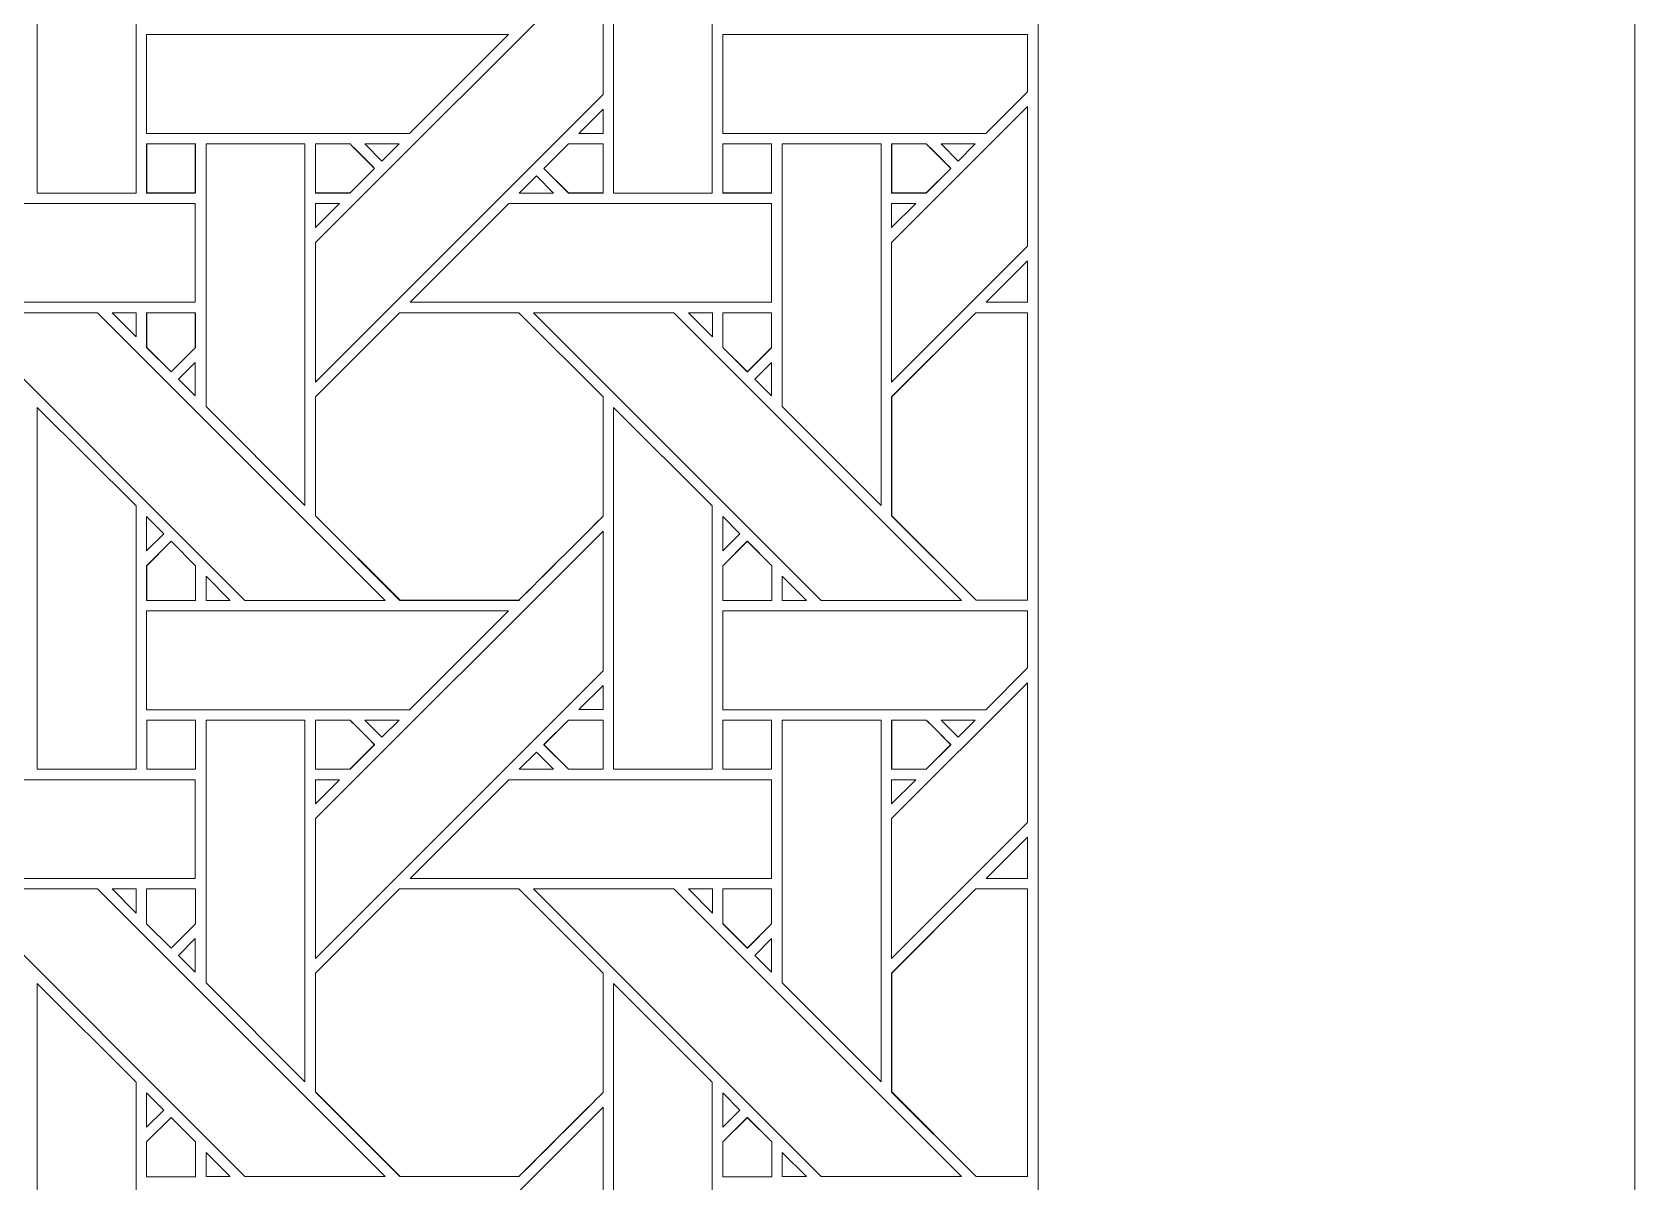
# Model space of a CAD drawing. Header units: inches. Extents: x 2.4 to 22.4, y -0.9 to 19.1.
# Drawn here: x 19.744 to 22.383, y 14.067 to 15.961 of the extents above; entities that cross this region are included whole.
import ezdxf

# ---------------------------------------------------------------- set-up
doc = ezdxf.new("R2010")
doc.units = ezdxf.units.IN
doc.header["$MEASUREMENT"] = 0
doc.layers.add('Design', color=7, linetype='Continuous', lineweight=0)

msp = doc.modelspace()

# ---------------------------------------------------------------- linework, layer by layer
at = {"layer": 'Design'}
for points, knots in [([(2.3829, 19.0948), (2.3829, 19.0948), (2.3829, -0.9052), (2.3829, -0.9052), (2.3829, -0.9052), (22.3829, -0.9052), (22.3829, -0.9052), (22.3829, -0.9052), (22.3829, 19.0948), (22.3829, 19.0948), (22.3829, 19.0948), (2.3829, 19.0948), (2.3829, 19.0948)], [0, 0, 0, 0, 1, 1, 1, 2, 2, 2, 3, 3, 3, 4, 4, 4, 4]), ([(3.3653, 18.1123), (3.3653, 18.1123), (3.3653, 0.0772), (3.3653, 0.0772), (3.3653, 0.0772), (21.4004, 0.0772), (21.4004, 0.0772), (21.4004, 0.0772), (21.4004, 18.1123), (21.4004, 18.1123), (21.4004, 18.1123), (3.3653, 18.1123), (3.3653, 18.1123)], [0, 0, 0, 0, 1, 1, 1, 2, 2, 2, 3, 3, 3, 4, 4, 4, 4]), ([(19.7523, 15.6955), (19.7523, 15.6955), (19.7523, 16.2913), (19.7523, 16.2913), (19.7523, 16.2913), (19.9151, 16.1292), (19.9151, 16.1292), (19.9151, 16.1292), (19.9151, 15.6955), (19.9151, 15.6955), (19.9151, 15.6955), (19.7523, 15.6955), (19.7523, 15.6955)], [0, 0, 0, 0, 1, 1, 1, 2, 2, 2, 3, 3, 3, 4, 4, 4, 4]), ([(20.701, 15.6955), (20.701, 15.6955), (20.701, 16.2914), (20.701, 16.2914), (20.701, 16.2914), (20.8638, 16.1292), (20.8638, 16.1292), (20.8638, 16.1292), (20.8638, 15.6955), (20.8638, 15.6955), (20.8638, 15.6955), (20.701, 15.6955), (20.701, 15.6955)], [0, 0, 0, 0, 1, 1, 1, 2, 2, 2, 3, 3, 3, 4, 4, 4, 4]), ([(20.6839, 15.8577), (20.6839, 15.8577), (20.2102, 15.3841), (20.2102, 15.3841), (20.2102, 15.3841), (20.2102, 15.6142), (20.2102, 15.6142), (20.2102, 15.6142), (20.6839, 16.0878), (20.6839, 16.0878), (20.6839, 16.0878), (20.6839, 15.8577), (20.6839, 15.8577)], [0, 0, 0, 0, 1, 1, 1, 2, 2, 2, 3, 3, 3, 4, 4, 4, 4]), ([(19.9324, 15.7936), (19.9324, 15.7936), (19.9324, 15.9563), (19.9324, 15.9563), (19.9324, 15.9563), (20.5281, 15.9563), (20.5281, 15.9563), (20.5281, 15.9563), (20.3653, 15.7936), (20.3653, 15.7936), (20.3653, 15.7936), (19.9324, 15.7936), (19.9324, 15.7936)], [0, 0, 0, 0, 1, 1, 1, 2, 2, 2, 3, 3, 3, 4, 4, 4, 4]), ([(21.3141, 15.7936), (21.3141, 15.7936), (20.8811, 15.7936), (20.8811, 15.7936), (20.8811, 15.7936), (20.8811, 15.9563), (20.8811, 15.9563), (20.8811, 15.9563), (21.3829, 15.9563), (21.3829, 15.9563), (21.3829, 15.9563), (21.3829, 15.8623), (21.3829, 15.8623), (21.3829, 15.8623), (21.3141, 15.7936), (21.3141, 15.7936)], [0, 0, 0, 0, 1, 1, 1, 2, 2, 2, 3, 3, 3, 4, 4, 4, 5, 5, 5, 5]), ([(21.1589, 15.3841), (21.1589, 15.3841), (21.1589, 15.6142), (21.1589, 15.6142), (21.1589, 15.6142), (21.3829, 15.8379), (21.3829, 15.8379), (21.3829, 15.8379), (21.3829, 15.608), (21.3829, 15.608), (21.3829, 15.608), (21.1589, 15.3841), (21.1589, 15.3841)], [0, 0, 0, 0, 1, 1, 1, 2, 2, 2, 3, 3, 3, 4, 4, 4, 4]), ([(20.6441, 15.7936), (20.6441, 15.7936), (20.6839, 15.8333), (20.6839, 15.8333), (20.6839, 15.8333), (20.6839, 15.7936), (20.6839, 15.7936), (20.6839, 15.7936), (20.6441, 15.7936), (20.6441, 15.7936)], [0, 0, 0, 0, 1, 1, 1, 2, 2, 2, 3, 3, 3, 3]), ([(19.9324, 15.6955), (19.9324, 15.6955), (19.9324, 15.7763), (19.9324, 15.7763), (19.9324, 15.7763), (20.0126, 15.7763), (20.0126, 15.7763), (20.0126, 15.7763), (20.0126, 15.6955), (20.0126, 15.6955), (20.0126, 15.6955), (19.9324, 15.6955), (19.9324, 15.6955)], [0, 0, 0, 0, 1, 1, 1, 2, 2, 2, 3, 3, 3, 4, 4, 4, 4]), ([(19.9325, 15.7764), (19.9325, 15.7764), (20.0127, 15.7764), (20.0127, 15.7764), (20.0127, 15.7764), (20.0127, 15.6956), (20.0127, 15.6956), (20.0127, 15.6956), (19.9325, 15.6956), (19.9325, 15.6956), (19.9325, 15.6956), (19.9325, 15.7764), (19.9325, 15.7764)], [0, 0, 0, 0, 1, 1, 1, 2, 2, 2, 3, 3, 3, 4, 4, 4, 4]), ([(20.1931, 15.1812), (20.1931, 15.1812), (20.0302, 15.3441), (20.0302, 15.3441), (20.0302, 15.3441), (20.0302, 15.7763), (20.0302, 15.7763), (20.0302, 15.7763), (20.1931, 15.7763), (20.1931, 15.7763), (20.1931, 15.7763), (20.1931, 15.1812), (20.1931, 15.1812)], [0, 0, 0, 0, 1, 1, 1, 2, 2, 2, 3, 3, 3, 4, 4, 4, 4]), ([(20.2102, 15.6955), (20.2102, 15.6955), (20.2102, 15.7763), (20.2102, 15.7763), (20.2102, 15.7763), (20.2673, 15.7763), (20.2673, 15.7763), (20.2727, 15.7709), (20.3036, 15.74), (20.3076, 15.7359), (20.3076, 15.7359), (20.2672, 15.6955), (20.2672, 15.6955), (20.2672, 15.6955), (20.2102, 15.6955), (20.2102, 15.6955)], [0, 0, 0, 0, 1, 1, 1, 2, 2, 2, 3, 3, 3, 4, 4, 4, 5, 5, 5, 5]), ([(20.2674, 15.7764), (20.2725, 15.7713), (20.3033, 15.7405), (20.3077, 15.7361), (20.3077, 15.7361), (20.2673, 15.6956), (20.2673, 15.6956), (20.2673, 15.6956), (20.2103, 15.6956), (20.2103, 15.6956), (20.2103, 15.6956), (20.2103, 15.7764), (20.2103, 15.7764), (20.2103, 15.7764), (20.2674, 15.7764), (20.2674, 15.7764)], [0, 0, 0, 0, 1, 1, 1, 2, 2, 2, 3, 3, 3, 4, 4, 4, 5, 5, 5, 5]), ([(20.2916, 15.7763), (20.2916, 15.7763), (20.3481, 15.7763), (20.3481, 15.7763), (20.3481, 15.7763), (20.3198, 15.7481), (20.3198, 15.7481), (20.3198, 15.7481), (20.2916, 15.7763), (20.2916, 15.7763)], [0, 0, 0, 0, 1, 1, 1, 2, 2, 2, 3, 3, 3, 3]), ([(20.6839, 15.7763), (20.6839, 15.7763), (20.6839, 15.6955), (20.6839, 15.6955), (20.6839, 15.6955), (20.6268, 15.6955), (20.6268, 15.6955), (20.6268, 15.6955), (20.5864, 15.7359), (20.5864, 15.7359), (20.5864, 15.7359), (20.6268, 15.7763), (20.6268, 15.7763), (20.6268, 15.7763), (20.6839, 15.7763), (20.6839, 15.7763)], [0, 0, 0, 0, 1, 1, 1, 2, 2, 2, 3, 3, 3, 4, 4, 4, 5, 5, 5, 5]), ([(20.6269, 15.6956), (20.6269, 15.6956), (20.5865, 15.736), (20.5865, 15.736), (20.5865, 15.736), (20.627, 15.7764), (20.627, 15.7764), (20.627, 15.7764), (20.684, 15.7764), (20.684, 15.7764), (20.684, 15.7764), (20.684, 15.6956), (20.684, 15.6956), (20.684, 15.6956), (20.6269, 15.6956), (20.6269, 15.6956)], [0, 0, 0, 0, 1, 1, 1, 2, 2, 2, 3, 3, 3, 4, 4, 4, 5, 5, 5, 5]), ([(20.9613, 15.6955), (20.9613, 15.6955), (20.8811, 15.6955), (20.8811, 15.6955), (20.8811, 15.6955), (20.8811, 15.7763), (20.8811, 15.7763), (20.8811, 15.7763), (20.9613, 15.7763), (20.9613, 15.7763), (20.9613, 15.7763), (20.9613, 15.6955), (20.9613, 15.6955)], [0, 0, 0, 0, 1, 1, 1, 2, 2, 2, 3, 3, 3, 4, 4, 4, 4]), ([(20.8812, 15.7764), (20.8812, 15.7764), (20.9615, 15.7764), (20.9615, 15.7764), (20.9615, 15.7764), (20.9615, 15.6956), (20.9615, 15.6956), (20.9615, 15.6956), (20.8812, 15.6956), (20.8812, 15.6956), (20.8812, 15.6956), (20.8812, 15.7764), (20.8812, 15.7764)], [0, 0, 0, 0, 1, 1, 1, 2, 2, 2, 3, 3, 3, 4, 4, 4, 4]), ([(20.9789, 15.3441), (20.9789, 15.3441), (20.9789, 15.7763), (20.9789, 15.7763), (20.9789, 15.7763), (21.1418, 15.7763), (21.1418, 15.7763), (21.1418, 15.7763), (21.1418, 15.1812), (21.1418, 15.1812), (21.1418, 15.1812), (20.9789, 15.3441), (20.9789, 15.3441)], [0, 0, 0, 0, 1, 1, 1, 2, 2, 2, 3, 3, 3, 4, 4, 4, 4]), ([(21.241, 15.7513), (21.241, 15.7513), (21.2563, 15.7359), (21.2563, 15.7359), (21.2563, 15.7359), (21.2159, 15.6955), (21.2159, 15.6955), (21.2159, 15.6955), (21.1589, 15.6955), (21.1589, 15.6955), (21.1589, 15.6955), (21.1589, 15.7763), (21.1589, 15.7763), (21.1589, 15.7763), (21.216, 15.7763), (21.216, 15.7763), (21.2215, 15.7709), (21.2315, 15.7608), (21.241, 15.7513)], [0, 0, 0, 0, 1, 1, 1, 2, 2, 2, 3, 3, 3, 4, 4, 4, 5, 5, 5, 6, 6, 6, 6]), ([(21.2161, 15.7764), (21.2213, 15.7713), (21.2521, 15.7405), (21.2565, 15.7361), (21.2565, 15.7361), (21.2161, 15.6956), (21.2161, 15.6956), (21.2161, 15.6956), (21.1591, 15.6956), (21.1591, 15.6956), (21.1591, 15.6956), (21.1591, 15.7764), (21.1591, 15.7764), (21.1591, 15.7764), (21.2161, 15.7764), (21.2161, 15.7764)], [0, 0, 0, 0, 1, 1, 1, 2, 2, 2, 3, 3, 3, 4, 4, 4, 5, 5, 5, 5]), ([(21.2404, 15.7763), (21.2404, 15.7763), (21.2968, 15.7763), (21.2968, 15.7763), (21.2968, 15.7763), (21.2686, 15.7481), (21.2686, 15.7481), (21.2686, 15.7481), (21.2404, 15.7763), (21.2404, 15.7763)], [0, 0, 0, 0, 1, 1, 1, 2, 2, 2, 3, 3, 3, 3]), ([(20.6025, 15.6955), (20.6025, 15.6955), (20.546, 15.6955), (20.546, 15.6955), (20.546, 15.6955), (20.5743, 15.7238), (20.5743, 15.7238), (20.5743, 15.7238), (20.6025, 15.6955), (20.6025, 15.6955)], [0, 0, 0, 0, 1, 1, 1, 2, 2, 2, 3, 3, 3, 3]), ([(20.0126, 15.6784), (20.0126, 15.6784), (20.0126, 15.5156), (20.0126, 15.5156), (20.0126, 15.5156), (19.4173, 15.5156), (19.4173, 15.5156), (19.4173, 15.5156), (19.5802, 15.6784), (19.5802, 15.6784), (19.5802, 15.6784), (20.0126, 15.6784), (20.0126, 15.6784)], [0, 0, 0, 0, 1, 1, 1, 2, 2, 2, 3, 3, 3, 4, 4, 4, 4]), ([(20.2501, 15.6784), (20.2501, 15.6784), (20.2102, 15.6385), (20.2102, 15.6385), (20.2102, 15.6385), (20.2102, 15.6784), (20.2102, 15.6784), (20.2102, 15.6784), (20.2501, 15.6784), (20.2501, 15.6784)], [0, 0, 0, 0, 1, 1, 1, 2, 2, 2, 3, 3, 3, 3]), ([(20.9613, 15.6784), (20.9613, 15.6784), (20.9613, 15.5156), (20.9613, 15.5156), (20.9613, 15.5156), (20.3661, 15.5156), (20.3661, 15.5156), (20.3661, 15.5156), (20.5289, 15.6784), (20.5289, 15.6784), (20.5289, 15.6784), (20.9613, 15.6784), (20.9613, 15.6784)], [0, 0, 0, 0, 1, 1, 1, 2, 2, 2, 3, 3, 3, 4, 4, 4, 4]), ([(21.1988, 15.6784), (21.1988, 15.6784), (21.1589, 15.6385), (21.1589, 15.6385), (21.1589, 15.6385), (21.1589, 15.6784), (21.1589, 15.6784), (21.1589, 15.6784), (21.1988, 15.6784), (21.1988, 15.6784)], [0, 0, 0, 0, 1, 1, 1, 2, 2, 2, 3, 3, 3, 3]), ([(21.3148, 15.5156), (21.3148, 15.5156), (21.3829, 15.5836), (21.3829, 15.5836), (21.3829, 15.5836), (21.3829, 15.5156), (21.3829, 15.5156), (21.3829, 15.5156), (21.3148, 15.5156), (21.3148, 15.5156)], [0, 0, 0, 0, 1, 1, 1, 2, 2, 2, 3, 3, 3, 3]), ([(20.0942, 15.0248), (20.0942, 15.0248), (19.6206, 15.4984), (19.6206, 15.4984), (19.6206, 15.4984), (19.8516, 15.4984), (19.8516, 15.4984), (19.8516, 15.4984), (20.3252, 15.0248), (20.3252, 15.0248), (20.3252, 15.0248), (20.0942, 15.0248), (20.0942, 15.0248)], [0, 0, 0, 0, 1, 1, 1, 2, 2, 2, 3, 3, 3, 4, 4, 4, 4]), ([(19.9151, 15.4984), (19.9151, 15.4984), (19.9151, 15.4586), (19.9151, 15.4586), (19.9151, 15.4586), (19.8757, 15.4984), (19.8757, 15.4984), (19.8757, 15.4984), (19.9151, 15.4984), (19.9151, 15.4984)], [0, 0, 0, 0, 1, 1, 1, 2, 2, 2, 3, 3, 3, 3]), ([(19.9727, 15.4009), (19.9727, 15.4009), (19.9324, 15.4412), (19.9324, 15.4412), (19.9324, 15.4412), (19.9324, 15.4984), (19.9324, 15.4984), (19.9324, 15.4984), (20.0126, 15.4984), (20.0126, 15.4984), (20.0126, 15.4984), (20.0126, 15.4408), (20.0126, 15.4408), (20.0126, 15.4408), (19.9727, 15.4009), (19.9727, 15.4009)], [0, 0, 0, 0, 1, 1, 1, 2, 2, 2, 3, 3, 3, 4, 4, 4, 5, 5, 5, 5]), ([(20.0127, 15.4985), (20.0127, 15.4985), (20.0127, 15.4409), (20.0127, 15.4409), (20.0127, 15.4409), (19.9728, 15.401), (19.9728, 15.401), (19.9728, 15.401), (19.9325, 15.4413), (19.9325, 15.4413), (19.9325, 15.4413), (19.9325, 15.4985), (19.9325, 15.4985), (19.9325, 15.4985), (20.0127, 15.4985), (20.0127, 15.4985)], [0, 0, 0, 0, 1, 1, 1, 2, 2, 2, 3, 3, 3, 4, 4, 4, 5, 5, 5, 5]), ([(20.6839, 15.1635), (20.666, 15.1455), (20.5541, 15.0338), (20.5452, 15.0248), (20.5452, 15.0248), (20.3495, 15.0248), (20.3495, 15.0248), (20.3495, 15.0248), (20.2102, 15.164), (20.2102, 15.164), (20.2102, 15.164), (20.2102, 15.3597), (20.2102, 15.3597), (20.2102, 15.3597), (20.3489, 15.4984), (20.3489, 15.4984), (20.3489, 15.4984), (20.5451, 15.4984), (20.5451, 15.4984), (20.5451, 15.4984), (20.6839, 15.3597), (20.6839, 15.3597), (20.6839, 15.3597), (20.6839, 15.1635), (20.6839, 15.1635)], [0, 0, 0, 0, 1, 1, 1, 2, 2, 2, 3, 3, 3, 4, 4, 4, 5, 5, 5, 6, 6, 6, 7, 7, 7, 8, 8, 8, 8]), ([(20.349, 15.4985), (20.349, 15.4985), (20.5452, 15.4985), (20.5452, 15.4985), (20.5452, 15.4985), (20.684, 15.3598), (20.684, 15.3598), (20.684, 15.3598), (20.684, 15.1636), (20.684, 15.1636), (20.6662, 15.1457), (20.5543, 15.0339), (20.5453, 15.0249), (20.5453, 15.0249), (20.3496, 15.0249), (20.3496, 15.0249), (20.3496, 15.0249), (20.2103, 15.1641), (20.2103, 15.1641), (20.2103, 15.1641), (20.2103, 15.3598), (20.2103, 15.3598), (20.2103, 15.3598), (20.349, 15.4985), (20.349, 15.4985)], [0, 0, 0, 0, 1, 1, 1, 2, 2, 2, 3, 3, 3, 4, 4, 4, 5, 5, 5, 6, 6, 6, 7, 7, 7, 8, 8, 8, 8]), ([(21.274, 15.0248), (21.274, 15.0248), (21.0429, 15.0248), (21.0429, 15.0248), (21.0429, 15.0248), (20.5694, 15.4984), (20.5694, 15.4984), (20.5694, 15.4984), (20.8003, 15.4984), (20.8003, 15.4984), (20.8003, 15.4984), (21.274, 15.0248), (21.274, 15.0248)], [0, 0, 0, 0, 1, 1, 1, 2, 2, 2, 3, 3, 3, 4, 4, 4, 4]), ([(20.8639, 15.4984), (20.8639, 15.4984), (20.8639, 15.4586), (20.8639, 15.4586), (20.8639, 15.4586), (20.8244, 15.4984), (20.8244, 15.4984), (20.8244, 15.4984), (20.8639, 15.4984), (20.8639, 15.4984)], [0, 0, 0, 0, 1, 1, 1, 2, 2, 2, 3, 3, 3, 3]), ([(20.9214, 15.4009), (20.9214, 15.4009), (20.8811, 15.4412), (20.8811, 15.4412), (20.8811, 15.4412), (20.8811, 15.4984), (20.8811, 15.4984), (20.8811, 15.4984), (20.9613, 15.4984), (20.9613, 15.4984), (20.9613, 15.4984), (20.9613, 15.4408), (20.9613, 15.4408), (20.9613, 15.4408), (20.9214, 15.4009), (20.9214, 15.4009)], [0, 0, 0, 0, 1, 1, 1, 2, 2, 2, 3, 3, 3, 4, 4, 4, 5, 5, 5, 5]), ([(20.9615, 15.4985), (20.9615, 15.4985), (20.9615, 15.4409), (20.9615, 15.4409), (20.9615, 15.4409), (20.9215, 15.401), (20.9215, 15.401), (20.9215, 15.401), (20.8812, 15.4413), (20.8812, 15.4413), (20.8812, 15.4413), (20.8812, 15.4985), (20.8812, 15.4985), (20.8812, 15.4985), (20.9615, 15.4985), (20.9615, 15.4985)], [0, 0, 0, 0, 1, 1, 1, 2, 2, 2, 3, 3, 3, 4, 4, 4, 5, 5, 5, 5]), ([(21.2983, 15.0249), (21.2983, 15.0249), (21.1589, 15.164), (21.1589, 15.164), (21.1589, 15.164), (21.1589, 15.3597), (21.1589, 15.3597), (21.1589, 15.3597), (21.2976, 15.4985), (21.2976, 15.4985), (21.2976, 15.4985), (21.3829, 15.4985), (21.3829, 15.4985), (21.3829, 15.4985), (21.3829, 15.0249), (21.3829, 15.0249), (21.3829, 15.0249), (21.2983, 15.0249), (21.2983, 15.0249)], [0, 0, 0, 0, 1, 1, 1, 2, 2, 2, 3, 3, 3, 4, 4, 4, 5, 5, 5, 6, 6, 6, 6]), ([(21.2978, 15.4985), (21.2978, 15.4985), (21.3829, 15.4985), (21.3829, 15.4985), (21.3829, 15.4985), (21.3829, 15.0249), (21.3829, 15.0249), (21.3829, 15.0249), (21.2983, 15.0249), (21.2983, 15.0249), (21.2983, 15.0249), (21.1591, 15.1641), (21.1591, 15.1641), (21.1591, 15.1641), (21.1591, 15.3598), (21.1591, 15.3598), (21.1591, 15.3598), (21.2978, 15.4985), (21.2978, 15.4985)], [0, 0, 0, 0, 1, 1, 1, 2, 2, 2, 3, 3, 3, 4, 4, 4, 5, 5, 5, 6, 6, 6, 6]), ([(20.0126, 15.4166), (20.0126, 15.4166), (20.0126, 15.3614), (20.0126, 15.3614), (20.0126, 15.3614), (19.9848, 15.3888), (19.9848, 15.3888), (19.9848, 15.3888), (20.0126, 15.4166), (20.0126, 15.4166)], [0, 0, 0, 0, 1, 1, 1, 2, 2, 2, 3, 3, 3, 3]), ([(20.9613, 15.4166), (20.9613, 15.4166), (20.9613, 15.3614), (20.9613, 15.3614), (20.9613, 15.3614), (20.9336, 15.3888), (20.9336, 15.3888), (20.9336, 15.3888), (20.9613, 15.4166), (20.9613, 15.4166)], [0, 0, 0, 0, 1, 1, 1, 2, 2, 2, 3, 3, 3, 3]), ([(19.7523, 14.7468), (19.7523, 14.7468), (19.7523, 15.3426), (19.7523, 15.3426), (19.7523, 15.3426), (19.9151, 15.1805), (19.9151, 15.1805), (19.9151, 15.1805), (19.9151, 14.7468), (19.9151, 14.7468), (19.9151, 14.7468), (19.7523, 14.7468), (19.7523, 14.7468)], [0, 0, 0, 0, 1, 1, 1, 2, 2, 2, 3, 3, 3, 4, 4, 4, 4]), ([(20.701, 14.7468), (20.701, 14.7468), (20.701, 15.3426), (20.701, 15.3426), (20.701, 15.3426), (20.8638, 15.1805), (20.8638, 15.1805), (20.8638, 15.1805), (20.8638, 14.7468), (20.8638, 14.7468), (20.8638, 14.7468), (20.701, 14.7468), (20.701, 14.7468)], [0, 0, 0, 0, 1, 1, 1, 2, 2, 2, 3, 3, 3, 4, 4, 4, 4]), ([(19.9324, 15.1062), (19.9324, 15.1062), (19.9324, 15.163), (19.9324, 15.163), (19.9324, 15.163), (19.9605, 15.1344), (19.9605, 15.1344), (19.9605, 15.1344), (19.9324, 15.1062), (19.9324, 15.1062)], [0, 0, 0, 0, 1, 1, 1, 2, 2, 2, 3, 3, 3, 3]), ([(20.8811, 15.1062), (20.8811, 15.1062), (20.8811, 15.163), (20.8811, 15.163), (20.8811, 15.163), (20.9093, 15.1344), (20.9093, 15.1344), (20.9093, 15.1344), (20.8811, 15.1062), (20.8811, 15.1062)], [0, 0, 0, 0, 1, 1, 1, 2, 2, 2, 3, 3, 3, 3]), ([(19.9727, 15.1222), (19.9727, 15.1222), (20.013, 15.0818), (20.013, 15.0818), (20.013, 15.0818), (20.013, 15.0245), (20.013, 15.0245), (20.013, 15.0245), (19.9324, 15.0245), (19.9324, 15.0245), (19.9324, 15.0245), (19.9324, 15.0818), (19.9324, 15.0818), (19.9324, 15.0818), (19.9727, 15.1222), (19.9727, 15.1222)], [0, 0, 0, 0, 1, 1, 1, 2, 2, 2, 3, 3, 3, 4, 4, 4, 5, 5, 5, 5]), ([(19.9325, 15.0247), (19.9325, 15.0247), (19.9325, 15.0819), (19.9325, 15.0819), (19.9325, 15.0819), (19.9728, 15.1223), (19.9728, 15.1223), (19.9728, 15.1223), (20.0131, 15.0819), (20.0131, 15.0819), (20.0131, 15.0819), (20.0131, 15.0247), (20.0131, 15.0247), (20.0131, 15.0247), (19.9325, 15.0247), (19.9325, 15.0247)], [0, 0, 0, 0, 1, 1, 1, 2, 2, 2, 3, 3, 3, 4, 4, 4, 5, 5, 5, 5]), ([(20.6839, 14.909), (20.6839, 14.909), (20.2102, 14.4354), (20.2102, 14.4354), (20.2102, 14.4354), (20.2102, 14.6655), (20.2102, 14.6655), (20.2102, 14.6655), (20.6839, 15.139), (20.6839, 15.139), (20.6839, 15.139), (20.6839, 14.909), (20.6839, 14.909)], [0, 0, 0, 0, 1, 1, 1, 2, 2, 2, 3, 3, 3, 4, 4, 4, 4]), ([(20.9214, 15.1222), (20.9214, 15.1222), (20.9618, 15.0818), (20.9618, 15.0818), (20.9618, 15.0818), (20.9618, 15.0245), (20.9618, 15.0245), (20.9618, 15.0245), (20.8811, 15.0245), (20.8811, 15.0245), (20.8811, 15.0245), (20.8811, 15.0818), (20.8811, 15.0818), (20.8811, 15.0818), (20.9214, 15.1222), (20.9214, 15.1222)], [0, 0, 0, 0, 1, 1, 1, 2, 2, 2, 3, 3, 3, 4, 4, 4, 5, 5, 5, 5]), ([(20.8812, 15.0247), (20.8812, 15.0247), (20.8812, 15.0819), (20.8812, 15.0819), (20.8812, 15.0819), (20.9215, 15.1223), (20.9215, 15.1223), (20.9215, 15.1223), (20.9619, 15.0819), (20.9619, 15.0819), (20.9619, 15.0819), (20.9619, 15.0247), (20.9619, 15.0247), (20.9619, 15.0247), (20.8812, 15.0247), (20.8812, 15.0247)], [0, 0, 0, 0, 1, 1, 1, 2, 2, 2, 3, 3, 3, 4, 4, 4, 5, 5, 5, 5]), ([(20.0303, 15.0248), (20.0303, 15.0248), (20.0303, 15.0646), (20.0303, 15.0646), (20.0303, 15.0646), (20.07, 15.0248), (20.07, 15.0248), (20.07, 15.0248), (20.0303, 15.0248), (20.0303, 15.0248)], [0, 0, 0, 0, 1, 1, 1, 2, 2, 2, 3, 3, 3, 3]), ([(21.0187, 15.0248), (21.0187, 15.0248), (20.979, 15.0248), (20.979, 15.0248), (20.979, 15.0248), (20.979, 15.0646), (20.979, 15.0646), (20.979, 15.0646), (21.0187, 15.0248), (21.0187, 15.0248)], [0, 0, 0, 0, 1, 1, 1, 2, 2, 2, 3, 3, 3, 3]), ([(19.9324, 14.8448), (19.9324, 14.8448), (19.9324, 15.0075), (19.9324, 15.0075), (19.9324, 15.0075), (20.5281, 15.0075), (20.5281, 15.0075), (20.5281, 15.0075), (20.3653, 14.8448), (20.3653, 14.8448), (20.3653, 14.8448), (19.9324, 14.8448), (19.9324, 14.8448)], [0, 0, 0, 0, 1, 1, 1, 2, 2, 2, 3, 3, 3, 4, 4, 4, 4]), ([(21.3141, 14.8448), (21.3141, 14.8448), (20.8811, 14.8448), (20.8811, 14.8448), (20.8811, 14.8448), (20.8811, 15.0075), (20.8811, 15.0075), (20.8811, 15.0075), (21.3829, 15.0075), (21.3829, 15.0075), (21.3829, 15.0075), (21.3829, 14.9136), (21.3829, 14.9136), (21.3829, 14.9136), (21.3141, 14.8448), (21.3141, 14.8448)], [0, 0, 0, 0, 1, 1, 1, 2, 2, 2, 3, 3, 3, 4, 4, 4, 5, 5, 5, 5]), ([(20.6441, 14.8449), (20.6441, 14.8449), (20.6839, 14.8846), (20.6839, 14.8846), (20.6839, 14.8846), (20.6839, 14.8449), (20.6839, 14.8449), (20.6839, 14.8449), (20.6441, 14.8449), (20.6441, 14.8449)], [0, 0, 0, 0, 1, 1, 1, 2, 2, 2, 3, 3, 3, 3]), ([(21.1589, 14.4354), (21.1589, 14.4354), (21.1589, 14.6655), (21.1589, 14.6655), (21.1589, 14.6655), (21.3829, 14.8892), (21.3829, 14.8892), (21.3829, 14.8892), (21.3829, 14.6593), (21.3829, 14.6593), (21.3829, 14.6593), (21.1589, 14.4354), (21.1589, 14.4354)], [0, 0, 0, 0, 1, 1, 1, 2, 2, 2, 3, 3, 3, 4, 4, 4, 4]), ([(19.9325, 14.8276), (19.9325, 14.8276), (20.0127, 14.8276), (20.0127, 14.8276), (20.0127, 14.8276), (20.0127, 14.7468), (20.0127, 14.7468), (20.0127, 14.7468), (19.9325, 14.7468), (19.9325, 14.7468), (19.9325, 14.7468), (19.9325, 14.8276), (19.9325, 14.8276)], [0, 0, 0, 0, 1, 1, 1, 2, 2, 2, 3, 3, 3, 4, 4, 4, 4]), ([(19.9325, 14.7468), (19.9325, 14.7468), (19.9325, 14.8276), (19.9325, 14.8276), (19.9325, 14.8276), (20.0127, 14.8276), (20.0127, 14.8276), (20.0127, 14.8276), (20.0127, 14.7468), (20.0127, 14.7468), (20.0127, 14.7468), (19.9325, 14.7468), (19.9325, 14.7468)], [0, 0, 0, 0, 1, 1, 1, 2, 2, 2, 3, 3, 3, 4, 4, 4, 4]), ([(20.1931, 14.2324), (20.1931, 14.2324), (20.0302, 14.3954), (20.0302, 14.3954), (20.0302, 14.3954), (20.0302, 14.8276), (20.0302, 14.8276), (20.0302, 14.8276), (20.1931, 14.8276), (20.1931, 14.8276), (20.1931, 14.8276), (20.1931, 14.2324), (20.1931, 14.2324)], [0, 0, 0, 0, 1, 1, 1, 2, 2, 2, 3, 3, 3, 4, 4, 4, 4]), ([(20.2102, 14.7468), (20.2102, 14.7468), (20.2102, 14.8276), (20.2102, 14.8276), (20.2102, 14.8276), (20.2673, 14.8276), (20.2673, 14.8276), (20.2725, 14.8224), (20.3033, 14.7915), (20.3076, 14.7872), (20.3076, 14.7872), (20.2672, 14.7468), (20.2672, 14.7468), (20.2672, 14.7468), (20.2102, 14.7468), (20.2102, 14.7468)], [0, 0, 0, 0, 1, 1, 1, 2, 2, 2, 3, 3, 3, 4, 4, 4, 5, 5, 5, 5]), ([(20.2674, 14.8277), (20.2725, 14.8225), (20.3033, 14.7917), (20.3077, 14.7873), (20.3077, 14.7873), (20.2673, 14.7469), (20.2673, 14.7469), (20.2673, 14.7469), (20.2103, 14.7469), (20.2103, 14.7469), (20.2103, 14.7469), (20.2103, 14.8277), (20.2103, 14.8277), (20.2103, 14.8277), (20.2674, 14.8277), (20.2674, 14.8277)], [0, 0, 0, 0, 1, 1, 1, 2, 2, 2, 3, 3, 3, 4, 4, 4, 5, 5, 5, 5]), ([(20.2916, 14.8276), (20.2916, 14.8276), (20.3481, 14.8276), (20.3481, 14.8276), (20.3481, 14.8276), (20.3198, 14.7994), (20.3198, 14.7994), (20.3198, 14.7994), (20.2916, 14.8276), (20.2916, 14.8276)], [0, 0, 0, 0, 1, 1, 1, 2, 2, 2, 3, 3, 3, 3]), ([(20.6839, 14.8276), (20.6839, 14.8276), (20.6839, 14.7468), (20.6839, 14.7468), (20.6839, 14.7468), (20.6268, 14.7468), (20.6268, 14.7468), (20.6268, 14.7468), (20.5864, 14.7872), (20.5864, 14.7872), (20.5864, 14.7872), (20.6268, 14.8276), (20.6268, 14.8276), (20.6268, 14.8276), (20.6839, 14.8276), (20.6839, 14.8276)], [0, 0, 0, 0, 1, 1, 1, 2, 2, 2, 3, 3, 3, 4, 4, 4, 5, 5, 5, 5]), ([(20.6269, 14.7469), (20.6269, 14.7469), (20.5865, 14.7873), (20.5865, 14.7873), (20.5865, 14.7873), (20.627, 14.8277), (20.627, 14.8277), (20.627, 14.8277), (20.684, 14.8277), (20.684, 14.8277), (20.684, 14.8277), (20.684, 14.7469), (20.684, 14.7469), (20.684, 14.7469), (20.6269, 14.7469), (20.6269, 14.7469)], [0, 0, 0, 0, 1, 1, 1, 2, 2, 2, 3, 3, 3, 4, 4, 4, 5, 5, 5, 5]), ([(20.9613, 14.7468), (20.9613, 14.7468), (20.8811, 14.7468), (20.8811, 14.7468), (20.8811, 14.7468), (20.8811, 14.8276), (20.8811, 14.8276), (20.8811, 14.8276), (20.9613, 14.8276), (20.9613, 14.8276), (20.9613, 14.8276), (20.9613, 14.7468), (20.9613, 14.7468)], [0, 0, 0, 0, 1, 1, 1, 2, 2, 2, 3, 3, 3, 4, 4, 4, 4]), ([(20.8812, 14.8277), (20.8812, 14.8277), (20.9615, 14.8277), (20.9615, 14.8277), (20.9615, 14.8277), (20.9615, 14.7469), (20.9615, 14.7469), (20.9615, 14.7469), (20.8812, 14.7469), (20.8812, 14.7469), (20.8812, 14.7469), (20.8812, 14.8277), (20.8812, 14.8277)], [0, 0, 0, 0, 1, 1, 1, 2, 2, 2, 3, 3, 3, 4, 4, 4, 4]), ([(20.9789, 14.3954), (20.9789, 14.3954), (20.9789, 14.8276), (20.9789, 14.8276), (20.9789, 14.8276), (21.1418, 14.8276), (21.1418, 14.8276), (21.1418, 14.8276), (21.1418, 14.2324), (21.1418, 14.2324), (21.1418, 14.2324), (20.9789, 14.3954), (20.9789, 14.3954)], [0, 0, 0, 0, 1, 1, 1, 2, 2, 2, 3, 3, 3, 4, 4, 4, 4]), ([(21.2563, 14.7872), (21.2563, 14.7872), (21.2159, 14.7468), (21.2159, 14.7468), (21.2159, 14.7468), (21.1589, 14.7468), (21.1589, 14.7468), (21.1589, 14.7468), (21.1589, 14.8276), (21.1589, 14.8276), (21.1589, 14.8276), (21.216, 14.8276), (21.216, 14.8276), (21.2212, 14.8224), (21.252, 14.7915), (21.2563, 14.7872)], [0, 0, 0, 0, 1, 1, 1, 2, 2, 2, 3, 3, 3, 4, 4, 4, 5, 5, 5, 5]), ([(21.2161, 14.8277), (21.2213, 14.8225), (21.2521, 14.7917), (21.2565, 14.7873), (21.2565, 14.7873), (21.2161, 14.7469), (21.2161, 14.7469), (21.2161, 14.7469), (21.1591, 14.7469), (21.1591, 14.7469), (21.1591, 14.7469), (21.1591, 14.8277), (21.1591, 14.8277), (21.1591, 14.8277), (21.2161, 14.8277), (21.2161, 14.8277)], [0, 0, 0, 0, 1, 1, 1, 2, 2, 2, 3, 3, 3, 4, 4, 4, 5, 5, 5, 5]), ([(21.2404, 14.8276), (21.2404, 14.8276), (21.2968, 14.8276), (21.2968, 14.8276), (21.2968, 14.8276), (21.2686, 14.7994), (21.2686, 14.7994), (21.2686, 14.7994), (21.2404, 14.8276), (21.2404, 14.8276)], [0, 0, 0, 0, 1, 1, 1, 2, 2, 2, 3, 3, 3, 3]), ([(20.6025, 14.7468), (20.6025, 14.7468), (20.546, 14.7468), (20.546, 14.7468), (20.546, 14.7468), (20.5743, 14.775), (20.5743, 14.775), (20.5743, 14.775), (20.6025, 14.7468), (20.6025, 14.7468)], [0, 0, 0, 0, 1, 1, 1, 2, 2, 2, 3, 3, 3, 3]), ([(20.0126, 14.7296), (20.0126, 14.7296), (20.0126, 14.5668), (20.0126, 14.5668), (20.0126, 14.5668), (19.4173, 14.5668), (19.4173, 14.5668), (19.4173, 14.5668), (19.5802, 14.7296), (19.5802, 14.7296), (19.5802, 14.7296), (20.0126, 14.7296), (20.0126, 14.7296)], [0, 0, 0, 0, 1, 1, 1, 2, 2, 2, 3, 3, 3, 4, 4, 4, 4]), ([(20.2501, 14.7296), (20.2501, 14.7296), (20.2102, 14.6898), (20.2102, 14.6898), (20.2102, 14.6898), (20.2102, 14.7296), (20.2102, 14.7296), (20.2102, 14.7296), (20.2501, 14.7296), (20.2501, 14.7296)], [0, 0, 0, 0, 1, 1, 1, 2, 2, 2, 3, 3, 3, 3]), ([(20.9613, 14.7296), (20.9613, 14.7296), (20.9613, 14.5668), (20.9613, 14.5668), (20.9613, 14.5668), (20.3661, 14.5668), (20.3661, 14.5668), (20.3661, 14.5668), (20.5289, 14.7296), (20.5289, 14.7296), (20.5289, 14.7296), (20.9613, 14.7296), (20.9613, 14.7296)], [0, 0, 0, 0, 1, 1, 1, 2, 2, 2, 3, 3, 3, 4, 4, 4, 4]), ([(21.1988, 14.7296), (21.1988, 14.7296), (21.1589, 14.6898), (21.1589, 14.6898), (21.1589, 14.6898), (21.1589, 14.7296), (21.1589, 14.7296), (21.1589, 14.7296), (21.1988, 14.7296), (21.1988, 14.7296)], [0, 0, 0, 0, 1, 1, 1, 2, 2, 2, 3, 3, 3, 3]), ([(21.3148, 14.5668), (21.3148, 14.5668), (21.3829, 14.6349), (21.3829, 14.6349), (21.3829, 14.6349), (21.3829, 14.5668), (21.3829, 14.5668), (21.3829, 14.5668), (21.3148, 14.5668), (21.3148, 14.5668)], [0, 0, 0, 0, 1, 1, 1, 2, 2, 2, 3, 3, 3, 3]), ([(20.0942, 14.076), (20.0942, 14.076), (19.6206, 14.5497), (19.6206, 14.5497), (19.6206, 14.5497), (19.8516, 14.5497), (19.8516, 14.5497), (19.8516, 14.5497), (20.3252, 14.076), (20.3252, 14.076), (20.3252, 14.076), (20.0942, 14.076), (20.0942, 14.076)], [0, 0, 0, 0, 1, 1, 1, 2, 2, 2, 3, 3, 3, 4, 4, 4, 4]), ([(19.9151, 14.5497), (19.9151, 14.5497), (19.9151, 14.5099), (19.9151, 14.5099), (19.9151, 14.5099), (19.8757, 14.5497), (19.8757, 14.5497), (19.8757, 14.5497), (19.9151, 14.5497), (19.9151, 14.5497)], [0, 0, 0, 0, 1, 1, 1, 2, 2, 2, 3, 3, 3, 3]), ([(20.0127, 14.5497), (20.0127, 14.5497), (20.0127, 14.4921), (20.0127, 14.4921), (20.0127, 14.4921), (19.9727, 14.4522), (19.9727, 14.4522), (19.9727, 14.4522), (19.9324, 14.4925), (19.9324, 14.4925), (19.9324, 14.4925), (19.9324, 14.5497), (19.9324, 14.5497), (19.9324, 14.5497), (20.0127, 14.5497), (20.0127, 14.5497)], [0, 0, 0, 0, 1, 1, 1, 2, 2, 2, 3, 3, 3, 4, 4, 4, 5, 5, 5, 5]), ([(19.9727, 14.4522), (19.9727, 14.4522), (19.9324, 14.4925), (19.9324, 14.4925), (19.9324, 14.4925), (19.9324, 14.5497), (19.9324, 14.5497), (19.9324, 14.5497), (20.0127, 14.5497), (20.0127, 14.5497), (20.0127, 14.5497), (20.0127, 14.4921), (20.0127, 14.4921), (20.0127, 14.4921), (19.9727, 14.4522), (19.9727, 14.4522)], [0, 0, 0, 0, 1, 1, 1, 2, 2, 2, 3, 3, 3, 4, 4, 4, 5, 5, 5, 5]), ([(20.6839, 14.2147), (20.6659, 14.1967), (20.554, 14.0849), (20.5452, 14.0761), (20.5452, 14.0761), (20.3495, 14.0761), (20.3495, 14.0761), (20.3495, 14.0761), (20.2102, 14.2153), (20.2102, 14.2153), (20.2102, 14.2153), (20.2102, 14.411), (20.2102, 14.411), (20.2102, 14.411), (20.3489, 14.5497), (20.3489, 14.5497), (20.3489, 14.5497), (20.5451, 14.5497), (20.5451, 14.5497), (20.5451, 14.5497), (20.6839, 14.411), (20.6839, 14.411), (20.6839, 14.411), (20.6839, 14.2147), (20.6839, 14.2147)], [0, 0, 0, 0, 1, 1, 1, 2, 2, 2, 3, 3, 3, 4, 4, 4, 5, 5, 5, 6, 6, 6, 7, 7, 7, 8, 8, 8, 8]), ([(20.349, 14.5498), (20.349, 14.5498), (20.5452, 14.5498), (20.5452, 14.5498), (20.5452, 14.5498), (20.684, 14.4111), (20.684, 14.4111), (20.684, 14.4111), (20.684, 14.2148), (20.684, 14.2148), (20.6662, 14.1969), (20.5543, 14.0852), (20.5453, 14.0762), (20.5453, 14.0762), (20.3496, 14.0762), (20.3496, 14.0762), (20.3496, 14.0762), (20.2103, 14.2154), (20.2103, 14.2154), (20.2103, 14.2154), (20.2103, 14.4111), (20.2103, 14.4111), (20.2103, 14.4111), (20.349, 14.5498), (20.349, 14.5498)], [0, 0, 0, 0, 1, 1, 1, 2, 2, 2, 3, 3, 3, 4, 4, 4, 5, 5, 5, 6, 6, 6, 7, 7, 7, 8, 8, 8, 8]), ([(21.274, 14.076), (21.274, 14.076), (21.0429, 14.076), (21.0429, 14.076), (21.0429, 14.076), (20.5694, 14.5497), (20.5694, 14.5497), (20.5694, 14.5497), (20.8003, 14.5497), (20.8003, 14.5497), (20.8003, 14.5497), (21.274, 14.076), (21.274, 14.076)], [0, 0, 0, 0, 1, 1, 1, 2, 2, 2, 3, 3, 3, 4, 4, 4, 4]), ([(20.8639, 14.5497), (20.8639, 14.5497), (20.8639, 14.5099), (20.8639, 14.5099), (20.8639, 14.5099), (20.8244, 14.5497), (20.8244, 14.5497), (20.8244, 14.5497), (20.8639, 14.5497), (20.8639, 14.5497)], [0, 0, 0, 0, 1, 1, 1, 2, 2, 2, 3, 3, 3, 3]), ([(20.9214, 14.4522), (20.9214, 14.4522), (20.8811, 14.4925), (20.8811, 14.4925), (20.8811, 14.4925), (20.8811, 14.5497), (20.8811, 14.5497), (20.8811, 14.5497), (20.9613, 14.5497), (20.9613, 14.5497), (20.9613, 14.5497), (20.9613, 14.4921), (20.9613, 14.4921), (20.9613, 14.4921), (20.9214, 14.4522), (20.9214, 14.4522)], [0, 0, 0, 0, 1, 1, 1, 2, 2, 2, 3, 3, 3, 4, 4, 4, 5, 5, 5, 5]), ([(20.9615, 14.5498), (20.9615, 14.5498), (20.9615, 14.4922), (20.9615, 14.4922), (20.9615, 14.4922), (20.9215, 14.4523), (20.9215, 14.4523), (20.9215, 14.4523), (20.8812, 14.4926), (20.8812, 14.4926), (20.8812, 14.4926), (20.8812, 14.5498), (20.8812, 14.5498), (20.8812, 14.5498), (20.9615, 14.5498), (20.9615, 14.5498)], [0, 0, 0, 0, 1, 1, 1, 2, 2, 2, 3, 3, 3, 4, 4, 4, 5, 5, 5, 5]), ([(21.2983, 14.0761), (21.2983, 14.0761), (21.1589, 14.2153), (21.1589, 14.2153), (21.1589, 14.2153), (21.1589, 14.411), (21.1589, 14.411), (21.1589, 14.411), (21.2976, 14.5498), (21.2976, 14.5498), (21.2976, 14.5498), (21.3829, 14.5498), (21.3829, 14.5498), (21.3829, 14.5498), (21.3829, 14.0761), (21.3829, 14.0761), (21.3829, 14.0761), (21.2983, 14.0761), (21.2983, 14.0761)], [0, 0, 0, 0, 1, 1, 1, 2, 2, 2, 3, 3, 3, 4, 4, 4, 5, 5, 5, 6, 6, 6, 6]), ([(21.2978, 14.5498), (21.2978, 14.5498), (21.3829, 14.5498), (21.3829, 14.5498), (21.3829, 14.5498), (21.3829, 14.0761), (21.3829, 14.0761), (21.3829, 14.0761), (21.2983, 14.0761), (21.2983, 14.0761), (21.2983, 14.0761), (21.1591, 14.2154), (21.1591, 14.2154), (21.1591, 14.2154), (21.1591, 14.4111), (21.1591, 14.4111), (21.1591, 14.4111), (21.2978, 14.5498), (21.2978, 14.5498)], [0, 0, 0, 0, 1, 1, 1, 2, 2, 2, 3, 3, 3, 4, 4, 4, 5, 5, 5, 6, 6, 6, 6]), ([(20.0126, 14.4679), (20.0126, 14.4679), (20.0126, 14.4127), (20.0126, 14.4127), (20.0126, 14.4127), (19.9848, 14.4401), (19.9848, 14.4401), (19.9848, 14.4401), (20.0126, 14.4679), (20.0126, 14.4679)], [0, 0, 0, 0, 1, 1, 1, 2, 2, 2, 3, 3, 3, 3]), ([(20.9613, 14.4679), (20.9613, 14.4679), (20.9613, 14.4127), (20.9613, 14.4127), (20.9613, 14.4127), (20.9336, 14.4401), (20.9336, 14.4401), (20.9336, 14.4401), (20.9613, 14.4679), (20.9613, 14.4679)], [0, 0, 0, 0, 1, 1, 1, 2, 2, 2, 3, 3, 3, 3]), ([(19.7523, 13.798), (19.7523, 13.798), (19.7523, 14.3939), (19.7523, 14.3939), (19.7523, 14.3939), (19.9151, 14.2317), (19.9151, 14.2317), (19.9151, 14.2317), (19.9151, 13.798), (19.9151, 13.798), (19.9151, 13.798), (19.7523, 13.798), (19.7523, 13.798)], [0, 0, 0, 0, 1, 1, 1, 2, 2, 2, 3, 3, 3, 4, 4, 4, 4]), ([(20.701, 13.798), (20.701, 13.798), (20.701, 14.3939), (20.701, 14.3939), (20.701, 14.3939), (20.8638, 14.2317), (20.8638, 14.2317), (20.8638, 14.2317), (20.8638, 13.798), (20.8638, 13.798), (20.8638, 13.798), (20.701, 13.798), (20.701, 13.798)], [0, 0, 0, 0, 1, 1, 1, 2, 2, 2, 3, 3, 3, 4, 4, 4, 4]), ([(19.9324, 14.1575), (19.9324, 14.1575), (19.9324, 14.2142), (19.9324, 14.2142), (19.9324, 14.2142), (19.9605, 14.1857), (19.9605, 14.1857), (19.9605, 14.1857), (19.9324, 14.1575), (19.9324, 14.1575)], [0, 0, 0, 0, 1, 1, 1, 2, 2, 2, 3, 3, 3, 3]), ([(20.8811, 14.1575), (20.8811, 14.1575), (20.8811, 14.2142), (20.8811, 14.2142), (20.8811, 14.2142), (20.9093, 14.1857), (20.9093, 14.1857), (20.9093, 14.1857), (20.8811, 14.1575), (20.8811, 14.1575)], [0, 0, 0, 0, 1, 1, 1, 2, 2, 2, 3, 3, 3, 3]), ([(19.9324, 14.0759), (19.9324, 14.0759), (19.9324, 14.1331), (19.9324, 14.1331), (19.9324, 14.1331), (19.9728, 14.1735), (19.9728, 14.1735), (19.9728, 14.1735), (20.0131, 14.1331), (20.0131, 14.1331), (20.0131, 14.1331), (20.0131, 14.0759), (20.0131, 14.0759), (20.0131, 14.0759), (19.9324, 14.0759), (19.9324, 14.0759)], [0, 0, 0, 0, 1, 1, 1, 2, 2, 2, 3, 3, 3, 4, 4, 4, 5, 5, 5, 5]), ([(19.9727, 14.1734), (19.9727, 14.1734), (20.0131, 14.1331), (20.0131, 14.1331), (20.0131, 14.1331), (20.0131, 14.0759), (20.0131, 14.0759), (20.0131, 14.0759), (19.9324, 14.0759), (19.9324, 14.0759), (19.9324, 14.0759), (19.9324, 14.1331), (19.9324, 14.1331), (19.9324, 14.1331), (19.9727, 14.1734), (19.9727, 14.1734)], [0, 0, 0, 0, 1, 1, 1, 2, 2, 2, 3, 3, 3, 4, 4, 4, 5, 5, 5, 5]), ([(20.6839, 13.9603), (20.6839, 13.9603), (20.2102, 13.4866), (20.2102, 13.4866), (20.2102, 13.4866), (20.2102, 13.7167), (20.2102, 13.7167), (20.2102, 13.7167), (20.6839, 14.1903), (20.6839, 14.1903), (20.6839, 14.1903), (20.6839, 13.9603), (20.6839, 13.9603)], [0, 0, 0, 0, 1, 1, 1, 2, 2, 2, 3, 3, 3, 4, 4, 4, 4]), ([(20.9214, 14.1734), (20.9214, 14.1734), (20.9618, 14.1331), (20.9618, 14.1331), (20.9618, 14.1331), (20.9618, 14.0758), (20.9618, 14.0758), (20.9618, 14.0758), (20.8811, 14.0758), (20.8811, 14.0758), (20.8811, 14.0758), (20.8811, 14.1331), (20.8811, 14.1331), (20.8811, 14.1331), (20.9214, 14.1734), (20.9214, 14.1734)], [0, 0, 0, 0, 1, 1, 1, 2, 2, 2, 3, 3, 3, 4, 4, 4, 5, 5, 5, 5]), ([(20.8812, 14.0759), (20.8812, 14.0759), (20.8812, 14.1332), (20.8812, 14.1332), (20.8812, 14.1332), (20.9215, 14.1735), (20.9215, 14.1735), (20.9215, 14.1735), (20.9619, 14.1332), (20.9619, 14.1332), (20.9619, 14.1332), (20.9619, 14.0759), (20.9619, 14.0759), (20.9619, 14.0759), (20.8812, 14.0759), (20.8812, 14.0759)], [0, 0, 0, 0, 1, 1, 1, 2, 2, 2, 3, 3, 3, 4, 4, 4, 5, 5, 5, 5]), ([(20.0303, 14.076), (20.0303, 14.076), (20.0303, 14.1158), (20.0303, 14.1158), (20.0303, 14.1158), (20.07, 14.076), (20.07, 14.076), (20.07, 14.076), (20.0303, 14.076), (20.0303, 14.076)], [0, 0, 0, 0, 1, 1, 1, 2, 2, 2, 3, 3, 3, 3]), ([(21.0187, 14.076), (21.0187, 14.076), (20.979, 14.076), (20.979, 14.076), (20.979, 14.076), (20.979, 14.1158), (20.979, 14.1158), (20.979, 14.1158), (21.0187, 14.076), (21.0187, 14.076)], [0, 0, 0, 0, 1, 1, 1, 2, 2, 2, 3, 3, 3, 3])]:
    msp.add_open_spline(points, degree=3, knots=knots, dxfattribs=at)

doc.saveas('drawing.dxf')
